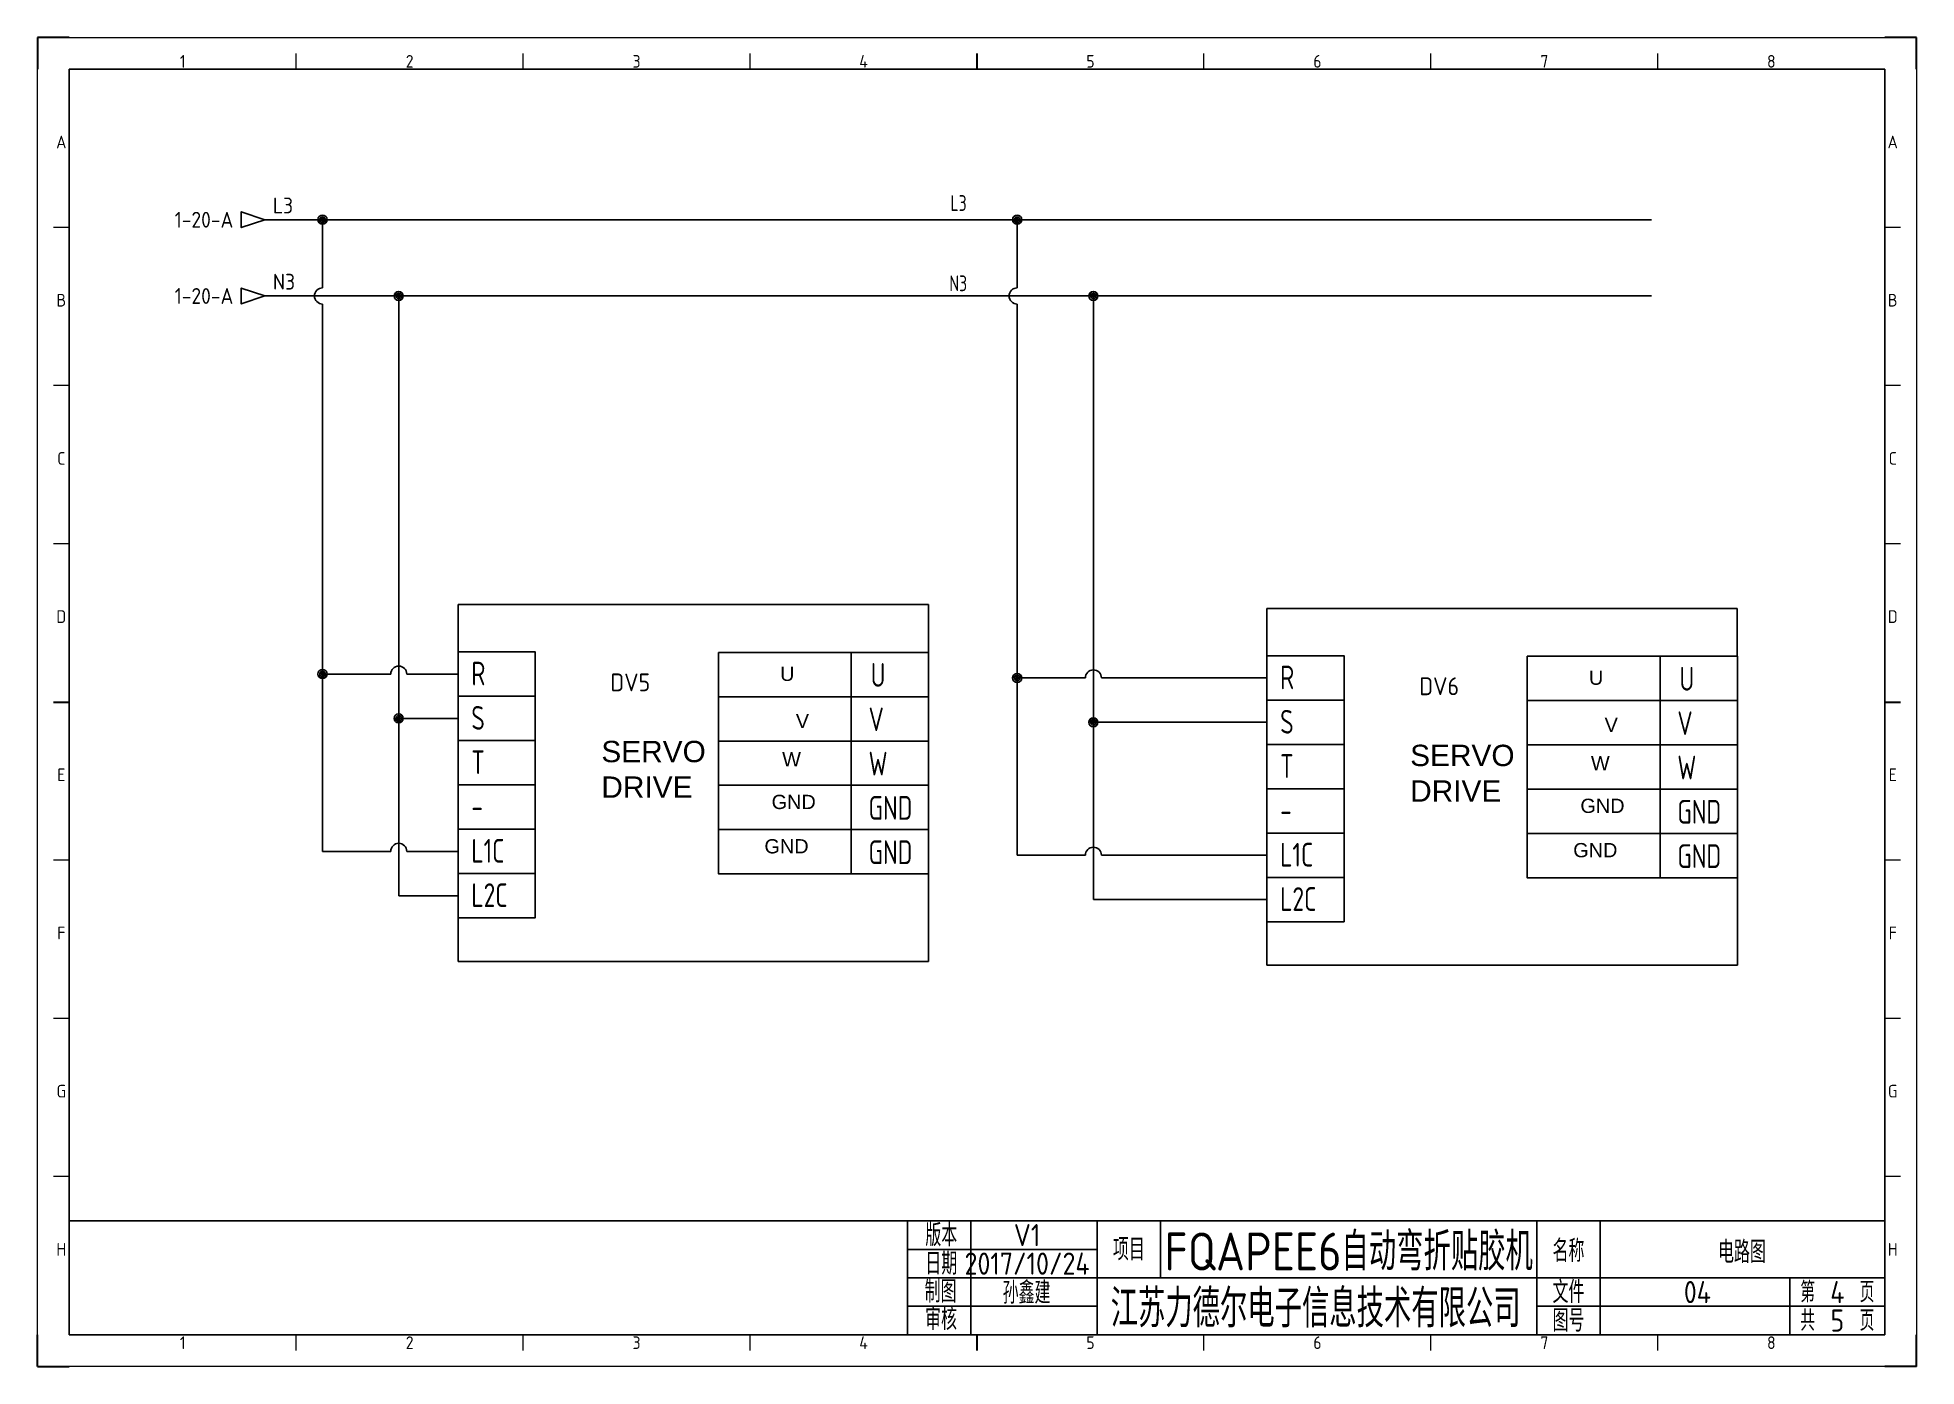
# Model space of a CAD drawing. Header units: millimetres. Extents: x 2425 to 3019, y 1396 to 1816.
import ezdxf
from ezdxf.enums import TextEntityAlignment as Align

# ---------------------------------------------------------------- set-up
doc = ezdxf.new("R2010")
doc.units = ezdxf.units.MM
for name, color, linetype in [('AE_BOR', 1, 'Continuous'), ('SYMS', 7, 'Continuous'), ('TAGS', 150, 'Continuous'), ('TERMS', 123, 'Continuous'), ('WIRENO', 72, 'Continuous'), ('WIREREF_DEST', 52, 'Continuous'), ('WIRES', 7, 'Continuous'), ('XREF', 7, 'Continuous'), ('图框_标题栏属性', 1, 'Continuous'), ('图框_标题栏文字', 6, 'Continuous')]:
    doc.layers.add(name, color=color, linetype=linetype)
doc.styles.add('ACGBTS', font='ISOCP.SHX')
doc.styles.get("Standard").update_dxf_attribs({"font": 'arial.ttf'})
doc.styles.add('WD_IEC', font='isocp2.shx', dxfattribs={"width": 0.9, "height": 4, "bigfont": 'gbcbig.shx'})
doc.styles.add('工程字', font='gbenor.shx', dxfattribs={"bigfont": 'gbcbig.shx'})

# ---------------------------------------------------------------- blocks, each defined once
blk = doc.blocks.new('Border')
for p, q in [((584, 410), (10, 410)), ((10, 410), (10, 10)), ((584, 10), (584, 410)), ((10, 10), (584, 10))]:
    blk.add_line(p, q)
at = {"layer": 'AE_BOR', "color": 1, "lineweight": 30}
for p, q in [((10, 420), (0, 420)), ((0, 420), (0, 410)), ((594, 420), (584, 420)), ((594, 410), (594, 420)), ((297, 410), (297, 415)), ((5, 210), (10, 210)), ((584, 210), (589, 210)), ((0, 0), (0, 10)), ((297, 5), (297, 10)), ((594, 0), (594, 10)), ((0, 0), (10, 0)), ((594, 0), (584, 0))]:
    blk.add_line(p, q, dxfattribs=at)
at = {"layer": 'AE_BOR', "color": 1, "lineweight": 15}
for p, q in [((0, 420), (594, 420)), ((0, 0), (0, 420)), ((594, 420), (594, 0)), ((81.75, 410), (81.75, 415)), ((153.5, 410), (153.5, 415)), ((225.25, 410), (225.25, 415)), ((368.75, 410), (368.75, 415)), ((440.5, 410), (440.5, 415)), ((512.25, 410), (512.25, 415)), ((10, 360), (5, 360)), ((589, 360), (584, 360)), ((10, 310), (5, 310)), ((589, 310), (584, 310)), ((10, 260), (5, 260)), ((589, 260), (584, 260)), ((10, 160), (5, 160)), ((589, 160), (584, 160)), ((10, 110), (5, 110)), ((589, 110), (584, 110)), ((10, 60), (5, 60)), ((589, 60), (584, 60)), ((81.75, 5), (81.75, 10)), ((153.5, 5), (153.5, 10)), ((225.25, 5), (225.25, 10)), ((368.75, 5), (368.75, 10)), ((440.5, 5), (440.5, 10)), ((512.25, 5), (512.25, 10)), ((594, 0), (0, 0))]:
    blk.add_line(p, q, dxfattribs=at)
at = {"layer": 'AE_BOR', "color": 1, "lineweight": 15, "style": 'ACGBTS'}
for s, p in [('1', (45.875, 412.5)), ('2', (117.625, 412.5)), ('3', (189.375, 412.5)), ('4', (261.125, 412.5)), ('5', (332.875, 412.5)), ('6', (404.625, 412.5)), ('7', (476.375, 412.5)), ('8', (548.125, 412.5)), ('A', (7.5, 387)), ('A', (586.5, 387)), ('B', (7.5, 337)), ('B', (586.5, 337)), ('C', (7.5, 287)), ('C', (586.5, 287)), ('D', (7.5, 237)), ('D', (586.5, 237)), ('E', (7.5, 187)), ('E', (586.5, 187)), ('F', (7.5, 137)), ('F', (586.5, 137)), ('G', (7.5, 87)), ('G', (586.5, 87)), ('H', (7.5, 37)), ('H', (586.5, 37)), ('1', (45.875, 7.5)), ('2', (117.625, 7.5)), ('3', (189.375, 7.5)), ('4', (261.125, 7.5)), ('5', (332.875, 7.5)), ('6', (404.625, 7.5)), ('7', (476.375, 7.5)), ('8', (548.125, 7.5))]:
    blk.add_text(s, height=4, dxfattribs=at).set_placement(p, align=Align.MIDDLE)
blk = doc.blocks.new('TITLE3')
for p, q in [((-309, 0), (-309, 36)), ((-289, 0), (-289, 36)), ((-249, 0), (-249, 36)), ((-249, 0), (-249, 36)), ((-249, 0), (-249, 36)), ((-229, 36), (-229, 27)), ((-110, 0), (-110, 36)), ((-90, 0), (-90, 36)), ((-309, 27), (-249, 27)), ((-229, 27), (-229, 18)), ((-309, 18), (-248.01, 18)), ((-249, 18), (0, 18)), ((-30, 0), (-30, 18)), ((-309, 9), (-249, 9)), ((-110, 9), (0, 9)), ((-289, 4.18), (-289, 4.18)), ((-289, 4.18), (-289, 4.18))]:
    blk.add_line(p, q)
blk.add_lwpolyline([(-309, 36), (-574, 36), (-574, 0), (-309, 0)], close=True)
blk.add_lwpolyline([(-309, 0), (0, 0), (0, 36), (-309, 36)])
at = {"flags": 9}
blk.add_attdef('WD_TB', (0, 0), '', height=2.5, dxfattribs=at)
at = {"layer": '图框_标题栏属性', "style": '工程字'}
for tag, height, p in [('版本', 7, (-271.17, 31.5)), ('项目', 12, (-169.5, 27)), ('名称', 7, (-45.16, 26.53)), ('日期', 7, (-271.17, 22.5)), ('制图', 7, (-271.33, 13.69)), ('公司名称', 12, (-179.94, 9)), ('文件', 7, (-59.26, 13.5)), ('页数', 7, (-15, 13.5)), ('审核', 7, (-270.7, 4.72)), ('图号', 7, (-59.26, 4.5)), ('总数', 7, (-15, 4.5))]:
    blk.add_attdef(tag, text='', height=height, dxfattribs=at).set_placement(p, align=Align.MIDDLE)
at = {"layer": '图框_标题栏文字', "style": '工程字'}
for s, height, p in [('版本', 7, (-298.29, 31.5)), ('项目', 7, (-239, 27)), ('名称', 7, (-100, 26.53)), ('日期', 7, (-298.29, 22.5)), ('制图', 7, (-298.51, 13.69)), ('文件', 7, (-100, 13.5)), ('第    页', 6.5, (-15, 13.5)), ('审核', 7, (-298.37, 5.01)), ('图号', 7, (-100, 4.5)), ('共    页', 6.5, (-15, 4.5))]:
    blk.add_text(s, height=height, dxfattribs=at).set_placement(p, align=Align.MIDDLE_CENTER)
blk = doc.blocks.new('HA1D3')
blk.add_lwpolyline([(0, 0), (-3.75, -1.25), (-3.75, 1.25)], close=True)
at = {"style": 'WD_IEC'}
for tag, p, height, flags in [('WIRENO', (1.25, 1), 2.5, 8), ('X1TERM01', (0, 0), 0.32, 1)]:
    blk.add_attdef(tag, p, '', height=height, dxfattribs=dict(at, flags=flags))
blk.add_attdef('XREF', text='', height=2.5, dxfattribs=at).set_placement((-5, 0), align=Align.MIDDLE_RIGHT)
at = {"style": 'WD_IEC', "flags": 1}
blk.add_attdef('SIGCODE', text='', height=1, dxfattribs=at).set_placement((-2.5, 1.8), align=Align.RIGHT)
at = {"style": 'WD_IEC'}
blk.add_attdef('DESC1', text='', height=2.5, dxfattribs=at).set_placement((1.25, -1), align=Align.TOP_LEFT)
blk = doc.blocks.new('WD_WNH')
at = {"linetype": 'Continuous', "style": 'WD_IEC', "width": 0.8}
blk.add_attdef('WIRENO', text='', height=2.5, dxfattribs=at).set_placement((0, 0.75), align=Align.CENTER)
at = {"style": 'WD_IEC', "flags": 1}
for tag, p in [('W08USER', (0, 0.375)), ('W04USER', (0, 0.875)), ('W05USER', (0, 0.75)), ('W09USER', (0, 0.25)), ('W03USER', (0, 1)), ('W06USER', (0, 0.625)), ('W07USER', (0, 0.5)), ('W02USER', (0, 1.125)), ('W01USER', (0, 1.25)), ('W10USER', (0, 0.125))]:
    blk.add_attdef(tag, text='', height=0.08, dxfattribs=at).set_placement(p, align=Align.CENTER)
blk = doc.blocks.new('DELTASERVO_002')
for p, q in [((0, 0), (99.13, 0)), ((0, -10), (0, 0)), ((99.13, 0), (99.13, -10.1)), ((0, -75.21), (0, -10)), ((99.16, -75.21), (99.16, -56.79)), ((0, -75.21), (99.16, -75.21))]:
    blk.add_line(p, q)
for points in [[(0, -10), (16.27, -10), (16.27, -19.34), (0, -19.34)], [(54.89, -10.1), (82.88, -10.1), (82.88, -19.44), (54.89, -19.44)], [(82.88, -10.1), (99.16, -10.1), (99.16, -19.44), (82.88, -19.44)], [(0, -19.34), (16.27, -19.34), (16.27, -28.68), (0, -28.68)], [(54.89, -19.44), (82.88, -19.44), (82.88, -28.78), (54.89, -28.78)], [(82.88, -19.44), (99.16, -19.44), (99.16, -28.78), (82.88, -28.78)], [(0, -28.68), (16.27, -28.68), (16.27, -38.02), (0, -38.02)], [(54.89, -28.78), (82.88, -28.78), (82.88, -38.11), (54.89, -38.11)], [(82.88, -28.78), (99.16, -28.78), (99.16, -38.11), (82.88, -38.11)], [(0, -38.02), (16.27, -38.02), (16.27, -47.35), (0, -47.35)], [(54.89, -38.11), (82.88, -38.11), (82.88, -47.45), (54.89, -47.45)], [(82.88, -38.11), (99.16, -38.11), (99.16, -47.45), (82.88, -47.45)], [(0, -47.35), (16.27, -47.35), (16.27, -56.69), (0, -56.69)], [(54.89, -47.45), (82.88, -47.45), (82.88, -56.79), (54.89, -56.79)], [(82.88, -47.45), (99.16, -47.45), (99.16, -56.79), (82.88, -56.79)], [(0, -56.69), (16.27, -56.69), (16.27, -66.03), (0, -66.03)]]:
    blk.add_lwpolyline(points, close=True)
at = {"lineweight": 25, "char_height": 3, "width": 27.9987, "attachment_point": 3}
for s, insert in [('U', (70.9, -13.12)), ('V', (73.98, -23.05)), ('W', (72.26, -31.12)), ('GND', (75.39, -40.11)), ('GND', (73.88, -49.45))]:
    blk.add_mtext(s, dxfattribs=dict(at, insert=insert))
at = {"insert": (30.2, -28.74), "char_height": 4.5, "attachment_point": 1}
blk.add_mtext_dynamic_manual_height_columns('SERVO DRIVE', width=19.7866, gutter_width=8.12, heights=[0], dxfattribs=at)
at = {"style": 'WD_IEC'}
for tag, p in [('INST', (-31.41, -5.56)), ('LOC', (-31.41, -10.81)), ('TAG1', (40.5, -18.29)), ('RATING1', (-31.41, -22.81)), ('XREF', (-31.41, -28.81)), ('DESC1', (-31.41, -34.59)), ('DESC2', (-31.41, -39.84)), ('DESC3', (-31.41, -45.09))]:
    blk.add_attdef(tag, text='', height=3.75, dxfattribs=at).set_placement(p, align=Align.RIGHT)
at = {"style": 'WD_IEC', "flags": 1}
for tag, p, height in [('MFG', (-55.76, -10.81), 2.25), ('CAT', (-55.76, -14.56), 2.25), ('X4TERM01', (0, -14.67), 0.08), ('X1TERM17', (98.97, -14.77), 0.08), ('X4TERM02', (0, -24.01), 0.08), ('X1TERM18', (98.97, -24.2), 0.08), ('X4TERM03', (0, -33.35), 0.08), ('X1TERM19', (98.97, -33.56), 0.08), ('ASSYCODE', (-58.38, -41.56), 1.5), ('FAMILY', (-58.38, -43.81), 1.5), ('X4TERM04', (0, -42.68), 0.08), ('X1TERM20', (98.97, -42.83), 0.08), ('CATDESC', (-58.38, -46.06), 1.5), ('X4TERM05', (0, -52.02), 0.08), ('X1TERM21', (98.98, -52.11), 0.08), ('X4TERM06', (0, -61.36), 0.08)]:
    blk.add_attdef(tag, p, '', height=height, dxfattribs=at)
at = {"style": 'WD_IEC', "width": 0.8}
for tag, p in [('TERM01', (2.8, -17.05)), ('TERM17', (86.97, -17.36)), ('TERM02', (2.8, -26.39)), ('TERM18', (86.52, -26.69)), ('TERM03', (2.8, -35.73)), ('TERM19', (86.52, -36.03)), ('TERM04', (2.8, -45.07)), ('TERM20', (86.52, -45.37)), ('TERM05', (2.8, -54.41)), ('TERM21', (86.52, -54.71)), ('TERM06', (2.8, -63.75))]:
    blk.add_attdef(tag, p, '', height=5, dxfattribs=at)
blk = doc.blocks.new('WDDOT')
for radius in [0.72, 0.449, 0.223]:
    blk.add_circle((0, 0), radius)

msp = doc.modelspace()

# ---------------------------------------------------------------- linework, layer by layer
at = {"layer": 'WIRES'}
for p, q in [((2497.11, 1758.31), (2935.47, 1758.31)), ((2515.31, 1758.31), (2515.31, 1736.75)), ((2734.92, 1758.31), (2734.92, 1736.75)), ((2497.11, 1734.21), (2935.47, 1734.21)), ((2515.31, 1731.67), (2515.31, 1558.67)), ((2539.41, 1734.21), (2539.41, 1544.66)), ((2734.92, 1731.67), (2734.92, 1557.44)), ((2759.02, 1734.21), (2759.02, 1543.44)), ((2536.87, 1614.7), (2515.31, 1614.7)), ((2558.17, 1614.7), (2541.95, 1614.7)), ((2756.48, 1613.48), (2734.92, 1613.48)), ((2813.87, 1613.48), (2761.56, 1613.48)), ((2558.17, 1600.7), (2539.41, 1600.7)), ((2813.87, 1599.47), (2759.02, 1599.47)), ((2536.87, 1558.67), (2515.31, 1558.67)), ((2558.17, 1558.67), (2541.95, 1558.67)), ((2756.48, 1557.44), (2734.92, 1557.44)), ((2813.87, 1557.44), (2761.56, 1557.44)), ((2558.17, 1544.66), (2539.41, 1544.66)), ((2813.87, 1543.44), (2759.02, 1543.44))]:
    msp.add_line(p, q, dxfattribs=at)
for centre, start, end in [((2515.31, 1734.21), 90, 270), ((2734.92, 1734.21), 90, 270), ((2539.41, 1614.7), 0, 180), ((2759.02, 1613.48), 0, 180), ((2539.41, 1558.67), 0, 180), ((2759.02, 1557.44), 0, 180)]:
    msp.add_arc(centre, 2.54, start, end, dxfattribs=at)

# ---------------------------------------------------------------- block references
msp.add_blockref('Border', (2425.23, 1395.88))
msp.add_blockref('TITLE3', (3009.23, 1405.88)).add_auto_attribs({'总数': '5', '页数': '4', '文件': '04', '名称': '电路图', '公司名称': '江苏力德尔电子信息技术有限公司', '项目': 'FQAPEE6自动弯折贴胶机', '制图': '孙鑫建', '日期': '2017/10/24', '版本': 'V1'})
at = {"layer": 'SYMS'}
ref = msp.add_blockref('HA1D3', (2497.11, 1758.31), dxfattribs=dict(at, xscale=2, yscale=2, zscale=2))
ref.add_attrib('XREF', '1-20-A', dxfattribs={"layer": 'XREF', "height": 5, "style": 'WD_IEC'}).set_placement((2487.11, 1758.31), align=Align.MIDDLE_RIGHT)
ref.add_attrib('WIRENO', 'L3', (2499.61, 1760.31), dxfattribs={"layer": 'WIREREF_DEST', "height": 5, "style": 'WD_IEC', "flags": 8})
at = {"layer": 'SYMS', "xscale": 2, "yscale": 2, "zscale": 2}
for p in [(2515.31, 1758.31), (2734.92, 1758.31), (2539.41, 1734.21), (2759.02, 1734.21), (2515.31, 1614.7), (2734.92, 1613.48), (2539.41, 1600.7), (2759.02, 1599.47)]:
    msp.add_blockref('WDDOT', p, dxfattribs=at)
at = {"layer": 'SYMS'}
ref = msp.add_blockref('HA1D3', (2497.11, 1734.21), dxfattribs=dict(at, xscale=2, yscale=2, zscale=2))
ref.add_attrib('XREF', '1-20-A', dxfattribs={"layer": 'XREF', "height": 5, "style": 'WD_IEC'}).set_placement((2487.11, 1734.21), align=Align.MIDDLE_RIGHT)
ref.add_attrib('WIRENO', 'N3', (2499.61, 1736.21), dxfattribs={"layer": 'WIREREF_DEST', "height": 5, "style": 'WD_IEC', "flags": 8})
ref = msp.add_blockref('DELTASERVO_002', (2558.17, 1636.71), dxfattribs=dict(at, xscale=1.5, yscale=1.5, zscale=1.5))
ref.add_attrib('TERM20', 'GND', (2687.94, 1568.65), dxfattribs={"layer": 'TERMS', "height": 7.5, "style": 'WD_IEC', "width": 0.8})
ref.add_attrib('TERM19', 'W', (2687.94, 1582.66), dxfattribs={"layer": 'TERMS', "height": 7.5, "style": 'WD_IEC', "width": 0.8})
ref.add_attrib('TERM18', 'V', (2687.94, 1596.67), dxfattribs={"layer": 'TERMS', "height": 7.5, "style": 'WD_IEC', "width": 0.8})
ref.add_attrib('TERM17', 'U', (2688.63, 1610.67), dxfattribs={"layer": 'TERMS', "height": 7.5, "style": 'WD_IEC', "width": 0.8})
ref.add_attrib('TERM21', 'GND', (2687.94, 1554.64), dxfattribs={"layer": 'TERMS', "height": 7.5, "style": 'WD_IEC', "width": 0.8})
ref.add_attrib('TERM06', 'L2C', (2562.36, 1541.09), dxfattribs={"layer": 'TERMS', "height": 7.5, "style": 'WD_IEC', "width": 0.8})
ref.add_attrib('TERM05', 'L1C', (2562.36, 1555.1), dxfattribs={"layer": 'TERMS', "height": 7.5, "style": 'WD_IEC', "width": 0.8})
ref.add_attrib('TERM04', '-', (2562.36, 1569.1), dxfattribs={"layer": 'TERMS', "height": 7.5, "style": 'WD_IEC', "width": 0.8})
ref.add_attrib('TERM03', 'T', (2562.36, 1583.11), dxfattribs={"layer": 'TERMS', "height": 7.5, "style": 'WD_IEC', "width": 0.8})
ref.add_attrib('TERM02', 'S', (2562.36, 1597.12), dxfattribs={"layer": 'TERMS', "height": 7.5, "style": 'WD_IEC', "width": 0.8})
ref.add_attrib('TERM01', 'R', (2562.36, 1611.13), dxfattribs={"layer": 'TERMS', "height": 7.5, "style": 'WD_IEC', "width": 0.8})
ref.add_attrib('TAG1', 'DV5', dxfattribs={"layer": 'TAGS', "height": 5.625, "style": 'WD_IEC'}).set_placement((2618.91, 1609.27), align=Align.RIGHT)
ref = msp.add_blockref('DELTASERVO_002', (2813.87, 1635.48), dxfattribs=dict(at, xscale=1.5, yscale=1.5, zscale=1.5))
ref.add_attrib('TERM20', 'GND', (2943.64, 1567.42), dxfattribs={"layer": 'TERMS', "height": 7.5, "style": 'WD_IEC', "width": 0.8})
ref.add_attrib('TERM19', 'W', (2943.64, 1581.43), dxfattribs={"layer": 'TERMS', "height": 7.5, "style": 'WD_IEC', "width": 0.8})
ref.add_attrib('TERM18', 'V', (2943.64, 1595.44), dxfattribs={"layer": 'TERMS', "height": 7.5, "style": 'WD_IEC', "width": 0.8})
ref.add_attrib('TERM17', 'U', (2944.33, 1609.45), dxfattribs={"layer": 'TERMS', "height": 7.5, "style": 'WD_IEC', "width": 0.8})
ref.add_attrib('TERM21', 'GND', (2943.64, 1553.42), dxfattribs={"layer": 'TERMS', "height": 7.5, "style": 'WD_IEC', "width": 0.8})
ref.add_attrib('TERM06', 'L2C', (2818.07, 1539.86), dxfattribs={"layer": 'TERMS', "height": 7.5, "style": 'WD_IEC', "width": 0.8})
ref.add_attrib('TERM05', 'L1C', (2818.07, 1553.87), dxfattribs={"layer": 'TERMS', "height": 7.5, "style": 'WD_IEC', "width": 0.8})
ref.add_attrib('TERM04', '-', (2818.07, 1567.88), dxfattribs={"layer": 'TERMS', "height": 7.5, "style": 'WD_IEC', "width": 0.8})
ref.add_attrib('TERM03', 'T', (2818.07, 1581.88), dxfattribs={"layer": 'TERMS', "height": 7.5, "style": 'WD_IEC', "width": 0.8})
ref.add_attrib('TERM02', 'S', (2818.07, 1595.89), dxfattribs={"layer": 'TERMS', "height": 7.5, "style": 'WD_IEC', "width": 0.8})
ref.add_attrib('TERM01', 'R', (2818.07, 1609.9), dxfattribs={"layer": 'TERMS', "height": 7.5, "style": 'WD_IEC', "width": 0.8})
ref.add_attrib('TAG1', 'DV6', dxfattribs={"layer": 'TAGS', "height": 5.625, "style": 'WD_IEC'}).set_placement((2874.62, 1608.04), align=Align.RIGHT)
at = {"layer": 'WIRENO'}
ref = msp.add_blockref('WD_WNH', (2716.29, 1758.31), dxfattribs=dict(at, xscale=2, yscale=2, zscale=2))
ref.add_attrib('WIRENO', 'L3', dxfattribs={"linetype": 'Continuous', "height": 5, "style": 'WD_IEC', "width": 0.8}).set_placement((2716.4, 1761.07), align=Align.CENTER)
ref = msp.add_blockref('WD_WNH', (2716.29, 1734.21), dxfattribs=dict(at, xscale=2, yscale=2, zscale=2))
ref.add_attrib('WIRENO', 'N3', dxfattribs={"linetype": 'Continuous', "height": 5, "style": 'WD_IEC', "width": 0.8}).set_placement((2716.29, 1735.71), align=Align.CENTER)

doc.saveas('drawing.dxf')
